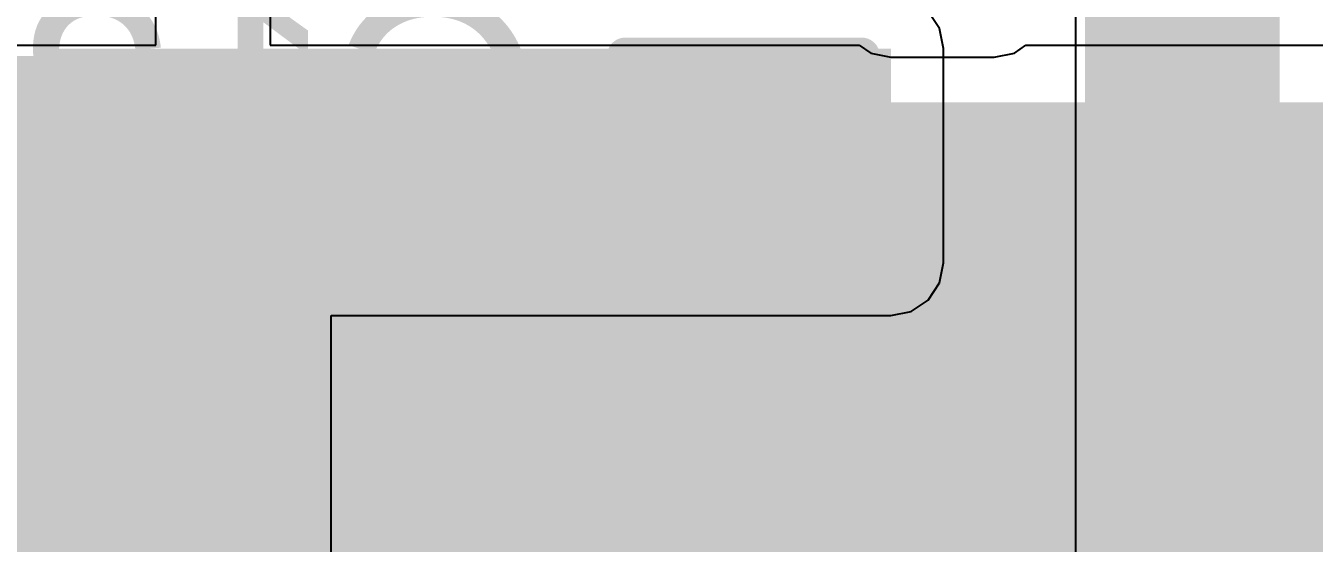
# Model space of a CAD drawing. Header units: inches. Extents: x -8 to 384, y -12 to 64.
# Drawn here: x 5.988 to 10.423, y 10.212 to 11.991 of the extents above; entities that cross this region are included whole.
import ezdxf

# ---------------------------------------------------------------- set-up
doc = ezdxf.new("R2010")
doc.units = ezdxf.units.IN
for name, color, linetype in [('Board_outline', 216, 'Continuous'), ('Bottom Layer', 5, 'Continuous'), ('Bottom Overlay', 54, 'Continuous'), ('Bottom Paste', 16, 'Continuous'), ('Bottom Solder', 6, 'Continuous'), ('Top Layer', 1, 'Continuous'), ('Top Paste', 8, 'Continuous'), ('Top Solder', 216, 'Continuous')]:
    doc.layers.add(name, color=color, linetype=linetype)
doc.styles.add('Arial', font='', dxfattribs={"height": 0.2})
doc.styles.get('Arial').set_extended_font_data('Arial')

# ---------------------------------------------------------------- blocks, each defined once
blk = doc.blocks.new('QFN64_45')
at = {"layer": 'Top Layer'}
blk.add_hatch(color=1, dxfattribs=at).paths.add_polyline_path([(3.57500047, -3.57500047), (-3.57500047, -3.57500047), (-3.57500047, 3.57500047), (3.57500047, 3.57500047)])
at = {"layer": 'Top Paste'}
blk.add_hatch(color=8, dxfattribs=at).paths.add_polyline_path([(3.57500047, -3.57500047), (-3.57500047, -3.57500047), (-3.57500047, 3.57500047), (3.57500047, 3.57500047)])
at = {"layer": 'Top Solder'}
blk.add_hatch(color=216, dxfattribs=at).paths.add_polyline_path([(3.676600469999999, -3.67660047), (-3.67660047, -3.676600469999999), (-3.676600469999999, 3.67660047), (3.67660047, 3.676600469999999)])
blk = doc.blocks.new('C___0402_B_91')
at = {"layer": 'Bottom Layer'}
for points in [[(-0.2412999999999999, 0.3174999999999999), (-0.2413000000000001, -0.3175), (-0.6985, -0.3174999999999999), (-0.6985, 0.3175)], [(0.6985, 0.3174999999999999), (0.6985, -0.3175), (0.2412999999999999, -0.3174999999999999), (0.2413000000000001, 0.3175)]]:
    blk.add_hatch(color=5, dxfattribs=at).paths.add_polyline_path(points)
at = {"layer": 'Bottom Paste'}
for points in [[(-0.2412999999999999, 0.3174999999999999), (-0.2413000000000001, -0.3175), (-0.6985, -0.3174999999999999), (-0.6985, 0.3175)], [(0.6985, 0.3174999999999999), (0.6985, -0.3175), (0.2412999999999999, -0.3174999999999999), (0.2413000000000001, 0.3175)]]:
    blk.add_hatch(color=16, dxfattribs=at).paths.add_polyline_path(points)
at = {"layer": 'Bottom Solder'}
for points in [[(-0.1813001199999999, 0.3774998799999999), (-0.1813001200000001, -0.3774998800000001), (-0.7584998799999999, -0.3774998799999999), (-0.7584998799999999, 0.3774998800000001)], [(0.7584998799999999, 0.3774998799999999), (0.7584998799999999, -0.3774998800000001), (0.1813001199999999, -0.3774998799999999), (0.1813001200000001, 0.3774998800000001)]]:
    blk.add_hatch(color=6, dxfattribs=at).paths.add_polyline_path(points)
at = {"layer": 'Bottom Overlay'}
for points in [[(-0.7874, -0.4064, 0.127, 0.127, 0), (-0.7874, 0.4064, 0.127, 0.127, 0)], [(-0.7874, 0.4064, 0.127, 0.127, 0), (-0.2794, 0.4064, 0.127, 0.127, 0)], [(0.2794, 0.4064, 0.127, 0.127, 0), (0.7874, 0.4064, 0.127, 0.127, 0)], [(0.7874, -0.4064, 0.127, 0.127, 0), (0.7874, 0.4064, 0.127, 0.127, 0)], [(-0.7874, -0.4064, 0.127, 0.127, 0), (-0.2794, -0.4064, 0.127, 0.127, 0)], [(0.2794, -0.4064, 0.127, 0.127, 0), (0.7874, -0.4064, 0.127, 0.127, 0)]]:
    blk.add_lwpolyline(points, format="xyseb", dxfattribs=at)
for points in [[(-0.8191499999999999, 0.4064, 0.0635, 0.0635, 1), (-0.7556499999999999, 0.4064, 0.0635, 0.0635, 1)], [(-0.8191499999999999, 0.4064, 0.0635, 0.0635, 1), (-0.7556499999999999, 0.4064, 0.0635, 0.0635, 1)], [(-0.31115, 0.4064, 0.0635, 0.0635, 1), (-0.24765, 0.4064, 0.0635, 0.0635, 1)], [(0.24765, 0.4064, 0.0635, 0.0635, 1), (0.31115, 0.4064, 0.0635, 0.0635, 1)], [(0.7556499999999999, 0.4064, 0.0635, 0.0635, 1), (0.8191499999999999, 0.4064, 0.0635, 0.0635, 1)], [(0.7556499999999999, 0.4064, 0.0635, 0.0635, 1), (0.8191499999999999, 0.4064, 0.0635, 0.0635, 1)], [(-0.8191499999999999, -0.4064, 0.0635, 0.0635, 1), (-0.7556499999999999, -0.4064, 0.0635, 0.0635, 1)], [(-0.8191499999999999, -0.4064, 0.0635, 0.0635, 1), (-0.7556499999999999, -0.4064, 0.0635, 0.0635, 1)], [(-0.31115, -0.4064, 0.0635, 0.0635, 1), (-0.24765, -0.4064, 0.0635, 0.0635, 1)], [(0.24765, -0.4064, 0.0635, 0.0635, 1), (0.31115, -0.4064, 0.0635, 0.0635, 1)], [(0.7556499999999999, -0.4064, 0.0635, 0.0635, 1), (0.8191499999999999, -0.4064, 0.0635, 0.0635, 1)], [(0.7556499999999999, -0.4064, 0.0635, 0.0635, 1), (0.8191499999999999, -0.4064, 0.0635, 0.0635, 1)]]:
    blk.add_lwpolyline(points, format="xyseb", close=True, dxfattribs=at)
blk = doc.blocks.new('C___0402_B_98')
at = {"layer": 'Bottom Layer'}
for points in [[(-0.2413, 0.3175), (-0.2412999999999999, -0.3175), (-0.6985, -0.3175), (-0.6985, 0.3175)], [(0.6985, 0.3175), (0.6985, -0.3175), (0.2413, -0.3175), (0.2412999999999999, 0.3175)]]:
    blk.add_hatch(color=5, dxfattribs=at).paths.add_polyline_path(points)
at = {"layer": 'Bottom Paste'}
for points in [[(-0.2413, 0.3175), (-0.2412999999999999, -0.3175), (-0.6985, -0.3175), (-0.6985, 0.3175)], [(0.6985, 0.3175), (0.6985, -0.3175), (0.2413, -0.3175), (0.2412999999999999, 0.3175)]]:
    blk.add_hatch(color=16, dxfattribs=at).paths.add_polyline_path(points)
at = {"layer": 'Bottom Solder'}
for points in [[(-0.18130012, 0.37749988), (-0.18130012, -0.37749988), (-0.7584998799999999, -0.37749988), (-0.7584998799999999, 0.37749988)], [(0.7584998799999999, 0.37749988), (0.7584998799999999, -0.37749988), (0.18130012, -0.37749988), (0.18130012, 0.37749988)]]:
    blk.add_hatch(color=6, dxfattribs=at).paths.add_polyline_path(points)
at = {"layer": 'Bottom Overlay'}
for points in [[(-0.7874, -0.4064, 0.127, 0.127, 0), (-0.7874, 0.4064, 0.127, 0.127, 0)], [(-0.2794, 0.4064, 0.127, 0.127, 0), (-0.7874, 0.4064, 0.127, 0.127, 0)], [(0.7874, 0.4064, 0.127, 0.127, 0), (0.2794, 0.4064, 0.127, 0.127, 0)], [(0.7874, -0.4064, 0.127, 0.127, 0), (0.7874, 0.4064, 0.127, 0.127, 0)], [(-0.2794, -0.4064, 0.127, 0.127, 0), (-0.7874, -0.4064, 0.127, 0.127, 0)], [(0.7874, -0.4064, 0.127, 0.127, 0), (0.2794, -0.4064, 0.127, 0.127, 0)]]:
    blk.add_lwpolyline(points, format="xyseb", dxfattribs=at)
for points in [[(-0.8191499999999999, 0.4064, 0.0635, 0.0635, 1), (-0.7556499999999999, 0.4064, 0.0635, 0.0635, 1)], [(-0.8191499999999999, 0.4064, 0.0635, 0.0635, 1), (-0.7556499999999999, 0.4064, 0.0635, 0.0635, 1)], [(-0.31115, 0.4064, 0.0635, 0.0635, 1), (-0.24765, 0.4064, 0.0635, 0.0635, 1)], [(0.24765, 0.4064, 0.0635, 0.0635, 1), (0.31115, 0.4064, 0.0635, 0.0635, 1)], [(0.7556499999999999, 0.4064, 0.0635, 0.0635, 1), (0.8191499999999999, 0.4064, 0.0635, 0.0635, 1)], [(0.7556499999999999, 0.4064, 0.0635, 0.0635, 1), (0.8191499999999999, 0.4064, 0.0635, 0.0635, 1)], [(-0.8191499999999999, -0.4064, 0.0635, 0.0635, 1), (-0.7556499999999999, -0.4064, 0.0635, 0.0635, 1)], [(-0.8191499999999999, -0.4064, 0.0635, 0.0635, 1), (-0.7556499999999999, -0.4064, 0.0635, 0.0635, 1)], [(-0.31115, -0.4064, 0.0635, 0.0635, 1), (-0.24765, -0.4064, 0.0635, 0.0635, 1)], [(0.24765, -0.4064, 0.0635, 0.0635, 1), (0.31115, -0.4064, 0.0635, 0.0635, 1)], [(0.7556499999999999, -0.4064, 0.0635, 0.0635, 1), (0.8191499999999999, -0.4064, 0.0635, 0.0635, 1)], [(0.7556499999999999, -0.4064, 0.0635, 0.0635, 1), (0.8191499999999999, -0.4064, 0.0635, 0.0635, 1)]]:
    blk.add_lwpolyline(points, format="xyseb", close=True, dxfattribs=at)
blk = doc.blocks.new('C___0402_B_102')
at = {"layer": 'Bottom Layer'}
for points in [[(-0.2412999999999999, 0.3174999999999999), (-0.2413000000000001, -0.3175), (-0.6985, -0.3174999999999999), (-0.6985, 0.3175)], [(0.6985, 0.3174999999999999), (0.6985, -0.3175), (0.2412999999999999, -0.3174999999999999), (0.2413000000000001, 0.3175)]]:
    blk.add_hatch(color=5, dxfattribs=at).paths.add_polyline_path(points)
at = {"layer": 'Bottom Paste'}
for points in [[(-0.2412999999999999, 0.3174999999999999), (-0.2413000000000001, -0.3175), (-0.6985, -0.3174999999999999), (-0.6985, 0.3175)], [(0.6985, 0.3174999999999999), (0.6985, -0.3175), (0.2412999999999999, -0.3174999999999999), (0.2413000000000001, 0.3175)]]:
    blk.add_hatch(color=16, dxfattribs=at).paths.add_polyline_path(points)
at = {"layer": 'Bottom Solder'}
for points in [[(-0.1813001199999999, 0.3774998799999999), (-0.1813001200000001, -0.3774998800000001), (-0.7584998799999999, -0.3774998799999999), (-0.7584998799999999, 0.3774998800000001)], [(0.7584998799999999, 0.3774998799999999), (0.7584998799999999, -0.3774998800000001), (0.1813001199999999, -0.3774998799999999), (0.1813001200000001, 0.3774998800000001)]]:
    blk.add_hatch(color=6, dxfattribs=at).paths.add_polyline_path(points)
at = {"layer": 'Bottom Overlay'}
for points in [[(-0.7874, -0.4064, 0.127, 0.127, 0), (-0.7874, 0.4064, 0.127, 0.127, 0)], [(-0.7874, 0.4064, 0.127, 0.127, 0), (-0.2794, 0.4064, 0.127, 0.127, 0)], [(0.2794, 0.4064, 0.127, 0.127, 0), (0.7874, 0.4064, 0.127, 0.127, 0)], [(0.7874, -0.4064, 0.127, 0.127, 0), (0.7874, 0.4064, 0.127, 0.127, 0)], [(-0.7874, -0.4064, 0.127, 0.127, 0), (-0.2794, -0.4064, 0.127, 0.127, 0)], [(0.2794, -0.4064, 0.127, 0.127, 0), (0.7874, -0.4064, 0.127, 0.127, 0)]]:
    blk.add_lwpolyline(points, format="xyseb", dxfattribs=at)
for points in [[(-0.8191499999999999, 0.4064, 0.0635, 0.0635, 1), (-0.7556499999999999, 0.4064, 0.0635, 0.0635, 1)], [(-0.8191499999999999, 0.4064, 0.0635, 0.0635, 1), (-0.7556499999999999, 0.4064, 0.0635, 0.0635, 1)], [(-0.31115, 0.4064, 0.0635, 0.0635, 1), (-0.24765, 0.4064, 0.0635, 0.0635, 1)], [(0.24765, 0.4064, 0.0635, 0.0635, 1), (0.31115, 0.4064, 0.0635, 0.0635, 1)], [(0.7556499999999999, 0.4064, 0.0635, 0.0635, 1), (0.8191499999999999, 0.4064, 0.0635, 0.0635, 1)], [(0.7556499999999999, 0.4064, 0.0635, 0.0635, 1), (0.8191499999999999, 0.4064, 0.0635, 0.0635, 1)], [(-0.8191499999999999, -0.4064, 0.0635, 0.0635, 1), (-0.7556499999999999, -0.4064, 0.0635, 0.0635, 1)], [(-0.8191499999999999, -0.4064, 0.0635, 0.0635, 1), (-0.7556499999999999, -0.4064, 0.0635, 0.0635, 1)], [(-0.31115, -0.4064, 0.0635, 0.0635, 1), (-0.24765, -0.4064, 0.0635, 0.0635, 1)], [(0.24765, -0.4064, 0.0635, 0.0635, 1), (0.31115, -0.4064, 0.0635, 0.0635, 1)], [(0.7556499999999999, -0.4064, 0.0635, 0.0635, 1), (0.8191499999999999, -0.4064, 0.0635, 0.0635, 1)], [(0.7556499999999999, -0.4064, 0.0635, 0.0635, 1), (0.8191499999999999, -0.4064, 0.0635, 0.0635, 1)]]:
    blk.add_lwpolyline(points, format="xyseb", close=True, dxfattribs=at)

msp = doc.modelspace()

# ---------------------------------------------------------------- hatches: boundary and pattern name
at = {"layer": 'Bottom Layer'}
for points in [[(6.045199999999999, 11.176), (8.966199999999999, 11.176), (8.966199999999999, 11.9126), (6.045199999999999, 11.9126)], [(5.715, 8.128), (6.858, 8.128), (6.858, 11.8872), (5.715, 11.8872)], [(7.112, 4.089399999999999), (8.966199999999999, 4.089399999999999), (8.966199999999999, 10.9728), (7.112, 10.9728)]]:
    msp.add_hatch(color=5, dxfattribs=at).paths.add_polyline_path(points)

# ---------------------------------------------------------------- linework, layer by layer
at = {"layer": 'Board_outline'}
msp.add_lwpolyline([(37.53680072, 13.3604, 0.254, 0.254, 1), (-7.46320072, 13.3604, 0.254, 0.254, 1)], format="xyseb", close=True, dxfattribs=at)
at = {"layer": 'Bottom Layer'}
for p, q in [((9.60116444, 13.33222632), (9.60116444, 11.70147266)), ((9.13368252, 11.98197248), (9.094386179999999, 12.04078618)), ((9.14748234, 11.9126), (9.13368252, 11.98197248)), ((9.14748234, 11.176), (9.14748234, 11.9126)), ((9.60116444, 11.70147266), (9.60116444, 4.06748234)), ((9.13368252, 11.10662752), (9.14748234, 11.176)), ((9.094386179999999, 11.04781382), (9.13368252, 11.10662752)), ((9.03557248, 11.00851748), (9.094386179999999, 11.04781382)), ((8.966199999999999, 10.99471766), (9.03557248, 11.00851748)), ((7.039282340000001, 8.128), (7.039282340000001, 10.99471766)), ((7.039282340000001, 10.99471766), (8.966199999999999, 10.99471766))]:
    msp.add_line(p, q, dxfattribs=at)
for points in [[(10.01552734, 11.70147266, 0.4571999999999999, 0.4571999999999999, 0), (10.01552734, 13.52068162, 0.4571999999999999, 0.4571999999999999, 0)], [(10.01552734, 3.581399999999999, 0.4571999999999999, 0.4571999999999999, 0), (10.01552734, 11.70147266, 0.4571999999999999, 0.4571999999999999, 0)]]:
    msp.add_lwpolyline(points, format="xyseb", dxfattribs=at)
msp.add_lwpolyline([(9.90122734, 11.70147266, 0.2286, 0.2286, 1), (10.12982734, 11.70147266, 0.2286, 0.2286, 1)], format="xyseb", close=True, dxfattribs=at)
msp.add_lwpolyline([(9.90122734, 11.70147266, 0.2286, 0.2286, 1), (10.12982734, 11.70147266, 0.2286, 0.2286, 1)], format="xyseb", close=True, dxfattribs=at)
at = {"layer": 'Top Layer'}
for p, q in [((6.4347979, 11.92400206), (6.4347979, 12.97960066)), ((6.82920148, 12.96305256), (6.82920148, 11.92400206)), ((4.509800479999999, 11.92400206), (6.4347979, 11.92400206)), ((6.82920148, 11.92400206), (8.85718828, 11.92400206)), ((8.85718828, 11.92400206), (8.896827519999999, 11.89751748)), ((8.896827519999999, 11.89751748), (8.966199999999999, 11.88371766)), ((9.3218, 11.88371766), (9.39117248, 11.89751748)), ((9.39117248, 11.89751748), (9.43081172, 11.92400206)), ((9.43081172, 11.92400206), (12.25420206, 11.92400206)), ((8.966199999999999, 11.88371766), (9.3218, 11.88371766))]:
    msp.add_line(p, q, dxfattribs=at)
msp.add_lwpolyline([(5.13199888, 11.30180112, 0.254, 0.254, 0), (8.382, 8.0518, 0.254, 0.254, 0)], format="xyseb", dxfattribs=at)

# ---------------------------------------------------------------- block references
for name, p in [('QFN64_45', (8.382, 8.0518)), ('C___0402_B_91', (10.48542734, 11.70147266)), ('C___0402_B_102', (6.9723, 10.6426))]:
    msp.add_blockref(name, p)
at = {"rotation": 270}
msp.add_blockref('C___0402_B_98', (8.4582, 11.0998), dxfattribs=at)

# ---------------------------------------------------------------- texts
at = {"layer": 'Bottom Overlay', "style": 'Arial', "text_generation_flag": 2}
msp.add_text('C13', height=0.7111999999999999, dxfattribs=at).set_placement((7.77211044, 11.37931684))

doc.saveas('drawing.dxf')
